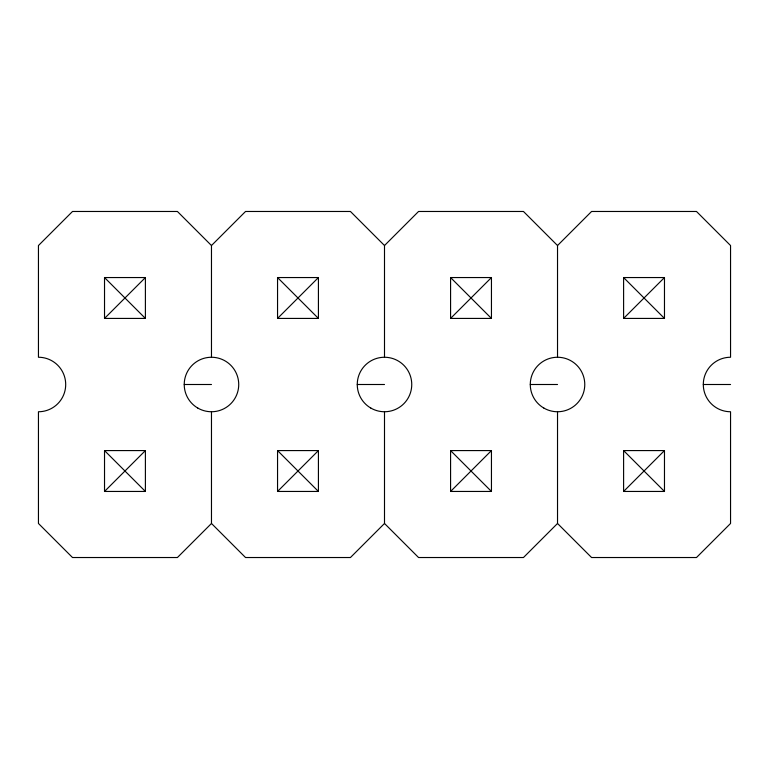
<?xml version="1.0" encoding="UTF-8"?>
<svg xmlns="http://www.w3.org/2000/svg" width="769" height="769" viewBox="0 0 769 769"><rect width="100%" height="100%" fill="white"/><g stroke="black" fill="none" stroke-linecap="round" stroke-linejoin="round"><path stroke-width="1.15" d="M104.526 318.424L145.399 277.551L145.399 318.424L104.526 318.424L104.526 277.551L145.399 277.551M211.475 357.249L211.475 245.532L245.532 211.475L350.443 211.475L384.5 245.532L384.5 357.249M104.526 491.449L145.399 450.576L145.399 491.449L104.526 491.449L104.526 450.576L145.399 450.576M277.551 318.424L318.424 277.551L318.424 318.424L277.551 318.424L277.551 277.551L318.424 277.551M384.5 245.532L418.557 211.475L523.468 211.475L557.525 245.532L557.525 357.249M211.475 411.751L211.475 523.468L177.418 557.525L72.507 557.525L38.45 523.468L38.45 411.751A27.251 27.251 0 0 0 65.701 384.5A27.251 27.251 0 0 0 38.45 357.249L38.45 245.532L72.507 211.475L177.418 211.475L211.475 245.532M277.551 491.449L318.424 450.576L277.551 450.576L277.551 491.449L318.424 491.449L318.424 450.576M450.576 318.424L491.449 277.551L491.449 318.424L450.576 318.424L450.576 277.551L491.449 277.551M557.525 245.532L591.582 211.475L696.493 211.475L730.55 245.532L730.55 357.249A27.251 27.251 0 0 0 703.299 384.5A27.251 27.251 0 0 0 730.55 411.751L730.55 523.468L696.493 557.525L591.582 557.525L557.525 523.468L557.525 411.751M384.5 411.751L384.5 523.468L350.443 557.525L245.532 557.525L211.475 523.468M450.576 491.449L491.449 450.576L450.576 450.576L450.576 491.449L491.449 491.449L491.449 450.576M623.601 318.424L664.474 277.551L664.474 318.424L623.601 318.424L623.601 277.551L664.474 277.551M557.525 523.468L523.468 557.525L418.557 557.525L384.5 523.468M623.601 491.449L664.474 450.576L623.601 450.576L623.601 491.449L664.474 491.449L664.474 450.576M184.224 384.5L211.475 384.5M357.249 384.5L384.5 384.5M530.274 384.5L557.525 384.5M703.299 384.5L730.55 384.5M623.601 277.551L664.474 318.424M450.576 277.551L491.449 318.424M623.601 450.576L664.474 491.449M277.551 277.551L318.424 318.424M450.576 450.576L491.449 491.449M104.526 277.551L145.399 318.424M277.551 450.576L318.424 491.449M104.526 450.576L145.399 491.449M370.879 408.099A27.251 27.251 0 0 0 411.751 384.5A27.251 27.251 0 0 0 370.879 360.901A27.251 27.251 0 0 0 370.879 408.099M197.854 408.099A27.251 27.251 0 0 0 238.726 384.5A27.251 27.251 0 0 0 197.854 360.901A27.251 27.251 0 0 0 197.854 408.099M543.904 408.099A27.251 27.251 0 0 0 584.776 384.5A27.251 27.251 0 0 0 543.904 360.901A27.251 27.251 0 0 0 543.904 408.099"/></g></svg>
